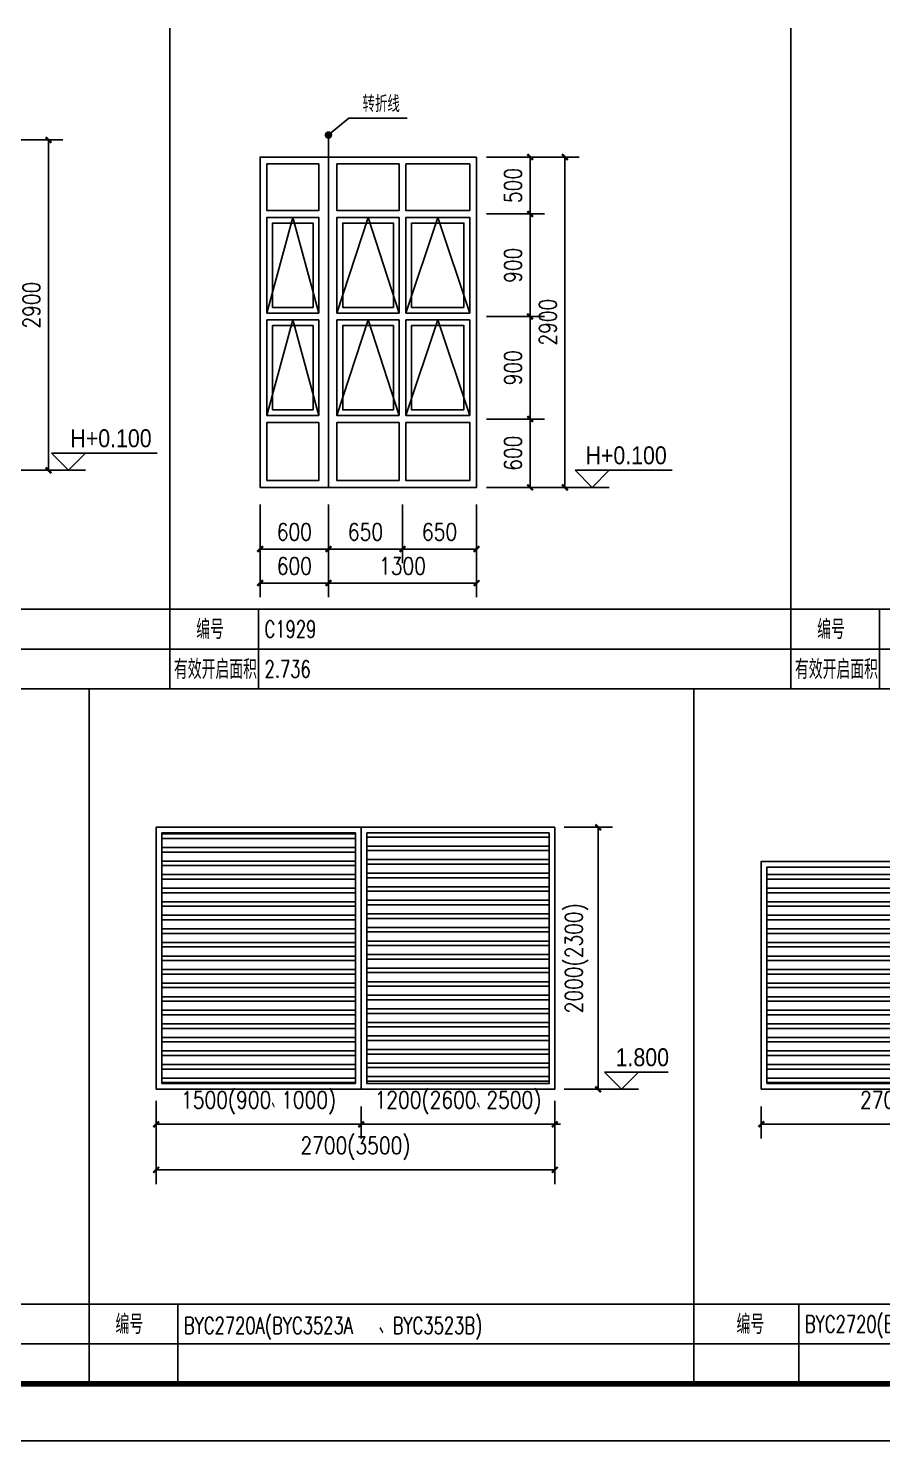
# Model space of a CAD drawing. Extents: x 718358 to 1668613, y -348838 to -159582.
# Drawn here: x 941534 to 949036, y -267041 to -254641 of the extents above; entities that cross this region are included whole.
import ezdxf

# ---------------------------------------------------------------- set-up
doc = ezdxf.new("R2010")
doc.units = 0
doc.header["$LTSCALE"] = 1000
for name, color, linetype in [('建--门窗线', 4, 'Continuous'), ('建-图框', 4, 'Continuous'), ('建-墙体', 2, 'Continuous'), ('建-尺寸', 73, 'Continuous'), ('建-引出', 3, 'Continuous'), ('建-标高', 3, 'Continuous'), ('建-符号说明', 7, 'Continuous'), ('建-表格', 7, 'Continuous')]:
    doc.layers.add(name, color=color, linetype=linetype)
doc.styles.add('_TCH_DIM', font='gt单线西文.shx', dxfattribs={"width": 0.8, "bigfont": 'gt单线中文.shx'})
doc.styles.add('_TCH_WDTABLE', font='SIMPLEX', dxfattribs={"bigfont": 'GBCBIG'})
doc.styles.add('DIM_FONT', font='SIMPLEX.shx', dxfattribs={"width": 0.8, "bigfont": 'GBCBIG.shx'})
doc.dimstyles.new('DIMN50', dxfattribs={"dimscale": 0.5, "dimtxt": 300, "dimasz": 100, "dimexe": 250, "dimexo": 300, "dimgap": 150, "dimtad": 1, "dimdec": 0, "dimzin": 0, "dimdsep": 46, "dimtxsty": 'DIM_FONT', "dimblk": 'ARCHTICK', "dimcen": 0.09, "dimdle": 1, "dimclrt": 7, "dimazin": 2, "dimtfac": 1, "dimtdec": 0, "dimtix": 1, "dimtmove": 2, "dimatfit": 3, "dimldrblk": 'ARCHTICK', "dimfxl": 1, "dimtolj": 1, "dimtzin": 0, "dimarcsym": 0})

# ---------------------------------------------------------------- blocks, each defined once
blk = doc.blocks.new('_ArchTick')
at = {"color": 0, "linetype": 'ByBlock', "const_width": 0.4}
blk.add_lwpolyline([(-0.5, -0.5), (0.5, 0.5)], dxfattribs=at)
blk = doc.blocks.new('*D2547')
at = {"layer": 'Defpoints', "color": 0, "transparency": 16777216}
for p in [(941181, -255622), (941712, -255622), (941181, -258522)]:
    blk.add_point(p, dxfattribs=at)
at = {"layer": '建-尺寸', "color": 0, "lineweight": -2, "transparency": 16777216}
for p, q in [((941331, -255622), (941837, -255622)), ((941712, -258522), (941712, -255621)), ((941331, -258522), (941837, -258522))]:
    blk.add_line(p, q, dxfattribs=at)
at = {"layer": '建-尺寸', "color": 0, "lineweight": -2, "transparency": 16777216, "xscale": 50, "yscale": 50, "zscale": 50}
for p, rotation in [((941712, -255622), 90), ((941712, -258522), 270)]:
    blk.add_blockref('_ArchTick', p, dxfattribs=dict(at, rotation=rotation))
at = {"layer": '建-尺寸', "color": 7, "transparency": 16777216, "insert": (941562, -257072), "char_height": 150, "attachment_point": 5, "rotation": 90, "style": 'DIM_FONT'}
blk.add_mtext('\\A1;2900', dxfattribs=at)
blk = doc.blocks.new('*D2563')
at = {"layer": 'Defpoints', "color": 0, "transparency": 16777216}
for p in [(945408, -258072), (945940, -258072), (945408, -258672)]:
    blk.add_point(p, dxfattribs=at)
at = {"layer": '建-尺寸', "color": 0, "lineweight": -2, "transparency": 16777216}
for p, q in [((945558, -258072), (946065, -258072)), ((945940, -258672), (945940, -258071)), ((945558, -258672), (946065, -258672))]:
    blk.add_line(p, q, dxfattribs=at)
at = {"layer": '建-尺寸', "color": 0, "lineweight": -2, "transparency": 16777216, "xscale": 50, "yscale": 50, "zscale": 50}
for p, rotation in [((945940, -258072), 90), ((945940, -258672), 270)]:
    blk.add_blockref('_ArchTick', p, dxfattribs=dict(at, rotation=rotation))
at = {"layer": '建-尺寸', "color": 7, "transparency": 16777216, "insert": (945790, -258372), "char_height": 150, "attachment_point": 5, "rotation": 90, "style": 'DIM_FONT'}
blk.add_mtext('\\A1;600', dxfattribs=at)
blk = doc.blocks.new('*D2564')
at = {"layer": 'Defpoints', "color": 0, "transparency": 16777216}
for p in [(945408, -257172), (945940, -257172), (945408, -258072)]:
    blk.add_point(p, dxfattribs=at)
at = {"layer": '建-尺寸', "color": 0, "lineweight": -2, "transparency": 16777216}
for p, q in [((945558, -257172), (946065, -257172)), ((945940, -258072), (945940, -257171)), ((945558, -258072), (946065, -258072))]:
    blk.add_line(p, q, dxfattribs=at)
at = {"layer": '建-尺寸', "color": 0, "lineweight": -2, "transparency": 16777216, "xscale": 50, "yscale": 50, "zscale": 50}
for p, rotation in [((945940, -257172), 90), ((945940, -258072), 270)]:
    blk.add_blockref('_ArchTick', p, dxfattribs=dict(at, rotation=rotation))
at = {"layer": '建-尺寸', "color": 7, "transparency": 16777216, "insert": (945790, -257622), "char_height": 150, "attachment_point": 5, "rotation": 90, "style": 'DIM_FONT'}
blk.add_mtext('\\A1;900', dxfattribs=at)
blk = doc.blocks.new('*D2565')
at = {"layer": 'Defpoints', "color": 0, "transparency": 16777216}
for p in [(945408, -256272), (945940, -256272), (945408, -257172)]:
    blk.add_point(p, dxfattribs=at)
at = {"layer": '建-尺寸', "color": 0, "lineweight": -2, "transparency": 16777216}
for p, q in [((945558, -256272), (946065, -256272)), ((945940, -257172), (945940, -256271)), ((945558, -257172), (946065, -257172))]:
    blk.add_line(p, q, dxfattribs=at)
at = {"layer": '建-尺寸', "color": 0, "lineweight": -2, "transparency": 16777216, "xscale": 50, "yscale": 50, "zscale": 50}
for p, rotation in [((945940, -256272), 90), ((945940, -257172), 270)]:
    blk.add_blockref('_ArchTick', p, dxfattribs=dict(at, rotation=rotation))
at = {"layer": '建-尺寸', "color": 7, "transparency": 16777216, "insert": (945790, -256722), "char_height": 150, "attachment_point": 5, "rotation": 90, "style": 'DIM_FONT'}
blk.add_mtext('\\A1;900', dxfattribs=at)
blk = doc.blocks.new('*D2566')
at = {"layer": 'Defpoints', "color": 0, "transparency": 16777216}
for p in [(945408, -255772), (945940, -255772), (945408, -256272)]:
    blk.add_point(p, dxfattribs=at)
at = {"layer": '建-尺寸', "color": 0, "lineweight": -2, "transparency": 16777216}
for p, q in [((945558, -255772), (946065, -255772)), ((945940, -256272), (945940, -255771)), ((945558, -256272), (946065, -256272))]:
    blk.add_line(p, q, dxfattribs=at)
at = {"layer": '建-尺寸', "color": 0, "lineweight": -2, "transparency": 16777216, "xscale": 50, "yscale": 50, "zscale": 50}
for p, rotation in [((945940, -255772), 90), ((945940, -256272), 270)]:
    blk.add_blockref('_ArchTick', p, dxfattribs=dict(at, rotation=rotation))
at = {"layer": '建-尺寸', "color": 7, "transparency": 16777216, "insert": (945790, -256022), "char_height": 150, "attachment_point": 5, "rotation": 90, "style": 'DIM_FONT'}
blk.add_mtext('\\A1;500', dxfattribs=at)
blk = doc.blocks.new('*D2567')
at = {"layer": 'Defpoints', "color": 0, "transparency": 16777216}
for p in [(945715, -255772), (946246, -255772), (945715, -258672)]:
    blk.add_point(p, dxfattribs=at)
at = {"layer": '建-尺寸', "color": 0, "lineweight": -2, "transparency": 16777216}
for p, q in [((945865, -255772), (946371, -255772)), ((946246, -258672), (946246, -255771)), ((945865, -258672), (946371, -258672))]:
    blk.add_line(p, q, dxfattribs=at)
at = {"layer": '建-尺寸', "color": 0, "lineweight": -2, "transparency": 16777216, "xscale": 50, "yscale": 50, "zscale": 50}
for p, rotation in [((946246, -255772), 90), ((946246, -258672), 270)]:
    blk.add_blockref('_ArchTick', p, dxfattribs=dict(at, rotation=rotation))
at = {"layer": '建-尺寸', "color": 7, "transparency": 16777216, "insert": (946096, -257222), "char_height": 150, "attachment_point": 5, "rotation": 90, "style": 'DIM_FONT'}
blk.add_mtext('\\A1;2900', dxfattribs=at)
blk = doc.blocks.new('*D2568')
at = {"layer": 'Defpoints', "color": 0, "transparency": 16777216}
for p in [(944820, -258672), (945470, -258672), (945470, -259213)]:
    blk.add_point(p, dxfattribs=at)
at = {"layer": '建-尺寸', "color": 0, "lineweight": -2, "transparency": 16777216}
for p, q in [((944820, -258822), (944820, -259338)), ((945470, -258822), (945470, -259338)), ((944819, -259213), (945470, -259213))]:
    blk.add_line(p, q, dxfattribs=at)
at = {"layer": '建-尺寸', "color": 0, "lineweight": -2, "transparency": 16777216, "xscale": 50, "yscale": 50, "zscale": 50, "rotation": 180}
blk.add_blockref('_ArchTick', (944820, -259213), dxfattribs=at)
at = {"layer": '建-尺寸', "color": 0, "lineweight": -2, "transparency": 16777216, "xscale": 50, "yscale": 50, "zscale": 50}
blk.add_blockref('_ArchTick', (945470, -259213), dxfattribs=at)
at = {"layer": '建-尺寸', "color": 7, "transparency": 16777216, "insert": (945145, -259063), "char_height": 150, "attachment_point": 5, "style": 'DIM_FONT'}
blk.add_mtext('\\A1;650', dxfattribs=at)
blk = doc.blocks.new('*D2569')
at = {"layer": 'Defpoints', "color": 0, "transparency": 16777216}
for p in [(944170, -258672), (944820, -258672), (944820, -259213)]:
    blk.add_point(p, dxfattribs=at)
at = {"layer": '建-尺寸', "color": 0, "lineweight": -2, "transparency": 16777216}
for p, q in [((944170, -258822), (944170, -259338)), ((944820, -258822), (944820, -259338)), ((944169, -259213), (944820, -259213))]:
    blk.add_line(p, q, dxfattribs=at)
at = {"layer": '建-尺寸', "color": 0, "lineweight": -2, "transparency": 16777216, "xscale": 50, "yscale": 50, "zscale": 50, "rotation": 180}
blk.add_blockref('_ArchTick', (944170, -259213), dxfattribs=at)
at = {"layer": '建-尺寸', "color": 0, "lineweight": -2, "transparency": 16777216, "xscale": 50, "yscale": 50, "zscale": 50}
blk.add_blockref('_ArchTick', (944820, -259213), dxfattribs=at)
at = {"layer": '建-尺寸', "color": 7, "transparency": 16777216, "insert": (944495, -259063), "char_height": 150, "attachment_point": 5, "style": 'DIM_FONT'}
blk.add_mtext('\\A1;650', dxfattribs=at)
blk = doc.blocks.new('*D2570')
at = {"layer": 'Defpoints', "color": 0, "transparency": 16777216}
for p in [(943570, -258672), (944170, -258672), (944170, -259213)]:
    blk.add_point(p, dxfattribs=at)
at = {"layer": '建-尺寸', "color": 0, "lineweight": -2, "transparency": 16777216}
for p, q in [((943570, -258822), (943570, -259338)), ((944170, -258822), (944170, -259338)), ((943569, -259213), (944170, -259213))]:
    blk.add_line(p, q, dxfattribs=at)
at = {"layer": '建-尺寸', "color": 0, "lineweight": -2, "transparency": 16777216, "xscale": 50, "yscale": 50, "zscale": 50, "rotation": 180}
blk.add_blockref('_ArchTick', (943570, -259213), dxfattribs=at)
at = {"layer": '建-尺寸', "color": 0, "lineweight": -2, "transparency": 16777216, "xscale": 50, "yscale": 50, "zscale": 50}
blk.add_blockref('_ArchTick', (944170, -259213), dxfattribs=at)
at = {"layer": '建-尺寸', "color": 7, "transparency": 16777216, "insert": (943870, -259063), "char_height": 150, "attachment_point": 5, "style": 'DIM_FONT'}
blk.add_mtext('\\A1;600', dxfattribs=at)
blk = doc.blocks.new('*D2571')
at = {"layer": 'Defpoints', "color": 0, "transparency": 16777216}
for p in [(944170, -258999), (945470, -258999), (945470, -259512)]:
    blk.add_point(p, dxfattribs=at)
at = {"layer": '建-尺寸', "color": 0, "lineweight": -2, "transparency": 16777216}
for p, q in [((944170, -259149), (944170, -259637)), ((945470, -259149), (945470, -259637)), ((944169, -259512), (945470, -259512))]:
    blk.add_line(p, q, dxfattribs=at)
at = {"layer": '建-尺寸', "color": 0, "lineweight": -2, "transparency": 16777216, "xscale": 50, "yscale": 50, "zscale": 50, "rotation": 180}
blk.add_blockref('_ArchTick', (944170, -259512), dxfattribs=at)
at = {"layer": '建-尺寸', "color": 0, "lineweight": -2, "transparency": 16777216, "xscale": 50, "yscale": 50, "zscale": 50}
blk.add_blockref('_ArchTick', (945470, -259512), dxfattribs=at)
at = {"layer": '建-尺寸', "color": 7, "transparency": 16777216, "insert": (944820, -259362), "char_height": 150, "attachment_point": 5, "style": 'DIM_FONT'}
blk.add_mtext('\\A1;1300', dxfattribs=at)
blk = doc.blocks.new('*D2572')
at = {"layer": 'Defpoints', "color": 0, "transparency": 16777216}
for p in [(943570, -258999), (944170, -258999), (944170, -259512)]:
    blk.add_point(p, dxfattribs=at)
at = {"layer": '建-尺寸', "color": 0, "lineweight": -2, "transparency": 16777216}
for p, q in [((943570, -259149), (943570, -259637)), ((944170, -259149), (944170, -259637)), ((943569, -259512), (944170, -259512))]:
    blk.add_line(p, q, dxfattribs=at)
at = {"layer": '建-尺寸', "color": 0, "lineweight": -2, "transparency": 16777216, "xscale": 50, "yscale": 50, "zscale": 50, "rotation": 180}
blk.add_blockref('_ArchTick', (943570, -259512), dxfattribs=at)
at = {"layer": '建-尺寸', "color": 0, "lineweight": -2, "transparency": 16777216, "xscale": 50, "yscale": 50, "zscale": 50}
blk.add_blockref('_ArchTick', (944170, -259512), dxfattribs=at)
at = {"layer": '建-尺寸', "color": 7, "transparency": 16777216, "insert": (943870, -259362), "char_height": 150, "attachment_point": 5, "style": 'DIM_FONT'}
blk.add_mtext('\\A1;600', dxfattribs=at)
blk = doc.blocks.new('*D3412')
at = {"layer": 'Defpoints', "color": 0, "transparency": 16777216}
for p in [(947970, -263956), (950670, -263956), (950670, -264263)]:
    blk.add_point(p, dxfattribs=at)
at = {"layer": '建-尺寸', "color": 0, "lineweight": -2, "transparency": 16777216}
for p, q in [((947970, -264106), (947970, -264388)), ((950670, -264106), (950670, -264388)), ((947969, -264263), (950670, -264263))]:
    blk.add_line(p, q, dxfattribs=at)
at = {"layer": '建-尺寸', "color": 0, "lineweight": -2, "transparency": 16777216, "xscale": 50, "yscale": 50, "zscale": 50, "rotation": 180}
blk.add_blockref('_ArchTick', (947970, -264263), dxfattribs=at)
at = {"layer": '建-尺寸', "color": 0, "lineweight": -2, "transparency": 16777216, "xscale": 50, "yscale": 50, "zscale": 50}
blk.add_blockref('_ArchTick', (950670, -264263), dxfattribs=at)
at = {"layer": '建-尺寸', "color": 7, "transparency": 16777216, "insert": (949320, -264074), "char_height": 150, "attachment_point": 5, "style": 'DIM_FONT'}
blk.add_mtext('\\A1;2700(3500)', dxfattribs=at)
blk = doc.blocks.new('*D3414')
at = {"layer": 'Defpoints', "color": 0, "transparency": 16777216}
for p in [(944457, -263956), (946157, -263956), (946157, -264263)]:
    blk.add_point(p, dxfattribs=at)
at = {"layer": '建-尺寸', "color": 0, "lineweight": -2, "transparency": 16777216}
for p, q in [((944457, -264106), (944457, -264388)), ((946157, -264106), (946157, -264388)), ((944457, -264263), (944407, -264263)), ((944457, -264263), (946157, -264263)), ((946157, -264263), (946207, -264263))]:
    blk.add_line(p, q, dxfattribs=at)
at = {"layer": '建-尺寸', "color": 0, "lineweight": -2, "transparency": 16777216, "xscale": 50, "yscale": 50, "zscale": 50}
blk.add_blockref('_ArchTick', (944457, -264263), dxfattribs=at)
at = {"layer": '建-尺寸', "color": 0, "lineweight": -2, "transparency": 16777216, "xscale": 50, "yscale": 50, "zscale": 50, "rotation": 180}
blk.add_blockref('_ArchTick', (946157, -264263), dxfattribs=at)
at = {"layer": '建-尺寸', "color": 7, "transparency": 16777216, "insert": (945307, -264074), "char_height": 150, "attachment_point": 5, "style": 'DIM_FONT'}
blk.add_mtext('\\A1;1200(2600、2500)', dxfattribs=at)
blk = doc.blocks.new('*D3415')
at = {"layer": 'Defpoints', "color": 0, "transparency": 16777216}
for p in [(942657, -263956), (944457, -263956), (944457, -264263)]:
    blk.add_point(p, dxfattribs=at)
at = {"layer": '建-尺寸', "color": 0, "lineweight": -2, "transparency": 16777216}
for p, q in [((942657, -264106), (942657, -264388)), ((944457, -264106), (944457, -264388)), ((942656, -264263), (944457, -264263))]:
    blk.add_line(p, q, dxfattribs=at)
at = {"layer": '建-尺寸', "color": 0, "lineweight": -2, "transparency": 16777216, "xscale": 50, "yscale": 50, "zscale": 50, "rotation": 180}
blk.add_blockref('_ArchTick', (942657, -264263), dxfattribs=at)
at = {"layer": '建-尺寸', "color": 0, "lineweight": -2, "transparency": 16777216, "xscale": 50, "yscale": 50, "zscale": 50}
blk.add_blockref('_ArchTick', (944457, -264263), dxfattribs=at)
at = {"layer": '建-尺寸', "color": 7, "transparency": 16777216, "insert": (943557, -264074), "char_height": 150, "attachment_point": 5, "style": 'DIM_FONT'}
blk.add_mtext('\\A1;1500(900、1000)', dxfattribs=at)
blk = doc.blocks.new('*D3416')
at = {"layer": 'Defpoints', "color": 0, "transparency": 16777216}
for p in [(946088, -261656), (946538, -261656), (946088, -263956)]:
    blk.add_point(p, dxfattribs=at)
at = {"layer": '建-尺寸', "color": 0, "lineweight": -2, "transparency": 16777216}
for p, q in [((946238, -261656), (946663, -261656)), ((946538, -263956), (946538, -261655)), ((946238, -263956), (946663, -263956))]:
    blk.add_line(p, q, dxfattribs=at)
at = {"layer": '建-尺寸', "color": 0, "lineweight": -2, "transparency": 16777216, "xscale": 50, "yscale": 50, "zscale": 50}
for p, rotation in [((946538, -261656), 90), ((946538, -263956), 270)]:
    blk.add_blockref('_ArchTick', p, dxfattribs=dict(at, rotation=rotation))
at = {"layer": '建-尺寸', "color": 7, "transparency": 16777216, "insert": (946349, -262806), "char_height": 150, "attachment_point": 5, "rotation": 90, "style": 'DIM_FONT'}
blk.add_mtext('\\A1;2000(2300)', dxfattribs=at)
blk = doc.blocks.new('*D3417')
at = {"layer": 'Defpoints', "color": 0, "transparency": 16777216}
for p in [(942657, -263906), (946157, -263906), (946157, -264663)]:
    blk.add_point(p, dxfattribs=at)
at = {"layer": '建-尺寸', "color": 0, "lineweight": -2, "transparency": 16777216}
for p, q in [((942657, -264056), (942657, -264788)), ((946157, -264056), (946157, -264788)), ((942656, -264663), (946157, -264663))]:
    blk.add_line(p, q, dxfattribs=at)
at = {"layer": '建-尺寸', "color": 0, "lineweight": -2, "transparency": 16777216, "xscale": 50, "yscale": 50, "zscale": 50, "rotation": 180}
blk.add_blockref('_ArchTick', (942657, -264663), dxfattribs=at)
at = {"layer": '建-尺寸', "color": 0, "lineweight": -2, "transparency": 16777216, "xscale": 50, "yscale": 50, "zscale": 50}
blk.add_blockref('_ArchTick', (946157, -264663), dxfattribs=at)
at = {"layer": '建-尺寸', "color": 7, "transparency": 16777216, "insert": (944407, -264474), "char_height": 150, "attachment_point": 5, "style": 'DIM_FONT'}
blk.add_mtext('\\A1;2700(3500)', dxfattribs=at)

msp = doc.modelspace()

# ---------------------------------------------------------------- hatches: boundary and pattern name
at = {"layer": '建--门窗线'}
h = msp.add_hatch(dxfattribs=at)
h.set_pattern_fill('ANSI32', color=256, scale=25, angle=135, style=0)
h.set_pattern_definition([(180, (491317.87, -179601.08), (-7e-15, -119.0625), []), (180, (491278.18, -179561.39), (-7e-15, -119.0625), [])])
h.paths.add_polyline_path([(942706.8, -261705.8), (942706.8, -263905.8), (944406.8, -263905.8), (944406.8, -261705.8)])
h = msp.add_hatch(dxfattribs=at)
h.set_pattern_fill('ANSI32', color=256, scale=25, angle=135, style=0)
h.set_pattern_definition([(180, (-12753.16, -5400), (-7e-15, -119.0625), []), (180, (-12792.85, -5360.31), (-7e-15, -119.0625), [])])
h.paths.add_polyline_path([(946106.8, -261705.8), (944506.8, -261705.8), (944506.8, -263905.8), (946106.8, -263905.8)])
h = msp.add_hatch(dxfattribs=at)
h.set_pattern_fill('ANSI32', color=256, scale=25, angle=135, style=0)
h.set_pattern_definition([(180, (496630.87, -179601.08), (-7e-15, -119.0625), []), (180, (496591.18, -179561.39), (-7e-15, -119.0625), [])])
h.paths.add_polyline_path([(950619.8, -262005.8), (948019.8, -262005.8), (948019.8, -263905.8), (950619.8, -263905.8)])

# ---------------------------------------------------------------- linework, layer by layer
for points in [[(944084.6, -255831.7), (943629.6, -255831.7), (943629.6, -256241.7), (944084.6, -256241.7)], [(944244.6, -255831.7), (944789.6, -255831.7), (944789.6, -256241.7), (944244.6, -256241.7)], [(945409.6, -256241.7), (945409.6, -255831.7), (944849.6, -255831.7), (944849.6, -256241.7)], [(944084.6, -257141.7), (944084.6, -256301.7), (943629.6, -256301.7), (943629.6, -257141.7)], [(944789.6, -257141.7), (944789.6, -256301.7), (944244.6, -256301.7), (944244.6, -257141.7)], [(945409.6, -257141.7), (945409.6, -256301.7), (944849.6, -256301.7), (944849.6, -257141.7)], [(944034.6, -257091.7), (944034.6, -256351.7), (943679.6, -256351.7), (943679.6, -257091.7)], [(944739.6, -257091.7), (944739.6, -256351.7), (944294.6, -256351.7), (944294.6, -257091.7)], [(945359.6, -257091.7), (945359.6, -256351.7), (944899.6, -256351.7), (944899.6, -257091.7)], [(944084.6, -258041.7), (944084.6, -257201.7), (943629.6, -257201.7), (943629.6, -258041.7)], [(944034.6, -257991.7), (944034.6, -257251.7), (943679.6, -257251.7), (943679.6, -257991.7)], [(944789.6, -258041.7), (944789.6, -257201.7), (944244.6, -257201.7), (944244.6, -258041.7)], [(944739.6, -257991.7), (944739.6, -257251.7), (944294.6, -257251.7), (944294.6, -257991.7)], [(945409.6, -258041.7), (945409.6, -257201.7), (944849.6, -257201.7), (944849.6, -258041.7)], [(945359.6, -257991.7), (945359.6, -257251.7), (944899.6, -257251.7), (944899.6, -257991.7)], [(944084.6, -258101.7), (944084.6, -258611.7), (943629.6, -258611.7), (943629.6, -258101.7)], [(944789.6, -258101.7), (944789.6, -258611.7), (944244.6, -258611.7), (944244.6, -258101.7)], [(944849.6, -258101.7), (944849.6, -258611.7), (945409.6, -258611.7), (945409.6, -258101.7)], [(944406.8, -261705.8), (942706.8, -261705.8), (942706.8, -263905.8), (944406.8, -263905.8), (944406.8, -261705.8)], [(944506.8, -261705.8), (946106.8, -261705.8), (946106.8, -263905.8), (944506.8, -263905.8)], [(948019.8, -263905.8), (950619.8, -263905.8), (950619.8, -262005.8), (948019.8, -262005.8)]]:
    msp.add_lwpolyline(points, close=True, dxfattribs=at)
for points in [[(943629.6, -257141.7), (943857.1, -256301.7), (944084.6, -257141.7)], [(944244.6, -257141.7), (944517.1, -256301.7), (944789.6, -257141.7)], [(944849.6, -257141.7), (945129.6, -256301.7), (945409.6, -257141.7)], [(943629.6, -258041.7), (943857.1, -257201.7), (944084.6, -258041.7)], [(944244.6, -258041.7), (944517.1, -257201.7), (944789.6, -258041.7)], [(944849.6, -258041.7), (945129.6, -257201.7), (945409.6, -258041.7)]]:
    msp.add_lwpolyline(points, dxfattribs=at)
at = {"layer": '建-图框'}
msp.add_lwpolyline([(923562.8, -267041.4), (965612.8, -267041.4), (965612.8, -237341.4), (923562.8, -237341.4)], close=True, dxfattribs=at)
at = {"layer": '建-图框', "const_width": 50}
msp.add_lwpolyline([(924812.8, -266541.4), (965112.8, -266541.4), (965112.8, -237841.4), (924812.8, -237841.4)], close=True, dxfattribs=at)
at = {"layer": '建-墙体'}
msp.add_line((944456.8, -261655.8), (944456.8, -263955.8), dxfattribs=at)
for points in [[(945469.6, -255771.7), (945469.6, -258671.7), (943569.6, -258671.7), (943569.6, -255771.7)], [(942656.8, -263955.8), (946156.8, -263955.8), (946156.8, -261655.8), (942656.8, -261655.8)], [(947969.8, -263955.8), (950669.8, -263955.8), (950669.8, -261955.8), (947969.8, -261955.8)]]:
    msp.add_lwpolyline(points, close=True, dxfattribs=at)
msp.add_lwpolyline([(944169.6, -258671.7), (944169.6, -255771.7)], dxfattribs=at)
at = {"layer": '建-引出'}
for p, q in [((944169.6, -255578.4), (944347.1, -255429.7)), ((944347.1, -255429.7), (944860.4, -255429.7))]:
    msp.add_line(p, q, dxfattribs=at)
at = {"layer": '建-引出', "const_width": 33.3}
msp.add_lwpolyline([(944156.8, -255589.1, 1), (944182.4, -255567.7, 1)], format="xyb", close=True, dxfattribs=at)
at = {"layer": '建-标高'}
for p, q in [((941887.5, -258521.8), (941737.5, -258371.8)), ((941737.5, -258371.8), (942665.6, -258371.8)), ((941887.5, -258521.8), (942037.5, -258371.8)), ((941537.5, -258521.8), (942037.5, -258521.8)), ((946484.3, -258671.7), (946334.3, -258521.7)), ((946334.3, -258521.7), (947188.5, -258521.7)), ((946484.3, -258671.7), (946634.3, -258521.7)), ((946134.3, -258671.7), (946634.3, -258671.7)), ((946742.6, -263955.8), (946592.6, -263805.8)), ((946592.6, -263805.8), (947151.6, -263805.8)), ((946742.6, -263955.8), (946892.6, -263805.8)), ((946392.6, -263955.8), (946892.6, -263955.8))]:
    msp.add_line(p, q, dxfattribs=at)
at = {"layer": '建-表格'}
for p, q in [((942777.8, -260441.4), (942777.8, -254641.4)), ((948230, -260441.4), (948230, -254641.4)), ((944169.6, -255771.7), (944169.6, -255595.1)), ((959674.8, -259741.4), (924812.8, -259741.4)), ((943555.9, -259741.4), (943555.9, -260441.4)), ((949008.1, -259741.4), (949008.1, -260441.4)), ((959674.8, -260091.4), (924812.8, -260091.4)), ((959674.8, -260441.4), (924812.8, -260441.4)), ((942069.1, -266541.4), (942069.1, -260441.4)), ((947377.3, -266552.9), (947377.3, -260441.4)), ((952512.8, -265841.4), (924812.8, -265841.4)), ((942847.2, -265841.4), (942847.2, -266541.4)), ((948299.4, -265841.8), (948299.4, -266541.8)), ((952512.8, -266191.4), (924812.8, -266191.4)), ((957862.8, -266541.4), (924812.8, -266541.4))]:
    msp.add_line(p, q, dxfattribs=at)

# ---------------------------------------------------------------- texts
at = {"layer": '建-引出', "style": '_TCH_DIM', "width": 0.8}
msp.add_text('转折线', height=143.31, dxfattribs=at).set_placement((944469.1, -255377.2))
at = {"layer": '建-标高', "style": '_TCH_DIM', "width": 0.888889}
msp.add_text('1.800', height=157.5, dxfattribs=at).set_placement((946691.2, -263753.3))
at = {"layer": '建-符号说明', "style": '_TCH_DIM', "width": 0.888889}
for p in [(941904, -258319.3), (946426.8, -258469.2)]:
    msp.add_text('H+0.100', height=157.5, dxfattribs=at).set_placement(p)
at = {"layer": '建-表格', "style": '_TCH_WDTABLE'}
for s, height, p in [('编号', 168.79, (943008.7, -260003.9)), ('编号', 168.79, (948461, -260003.9)), ('有效开启面积', 168.79, (942813, -260353.9)), ('有效开启面积', 168.79, (948265.2, -260353.9)), ('编号', 168.79, (942300, -266103.9)), ('编号', 168.79, (947752.3, -266104.3)), ('、', 168.8, (944610.1, -266103.9))]:
    msp.add_text(s, height=height, dxfattribs=at).set_placement(p)
at = {"layer": '建-表格', "style": '_TCH_WDTABLE', "width": 0.705882}
for s, p in [('C1929', (943608.8, -259990.8)), ('2.736', (943608.8, -260340.8)), ('BYC2720A(BYC3523A', (942900.1, -266103.9)), ('BYC3523B)', (944733, -266103.9)), ('BYC2720(BYC3523)', (948352.3, -266091.2))]:
    msp.add_text(s, height=148.75, dxfattribs=at).set_placement(p)

# ---------------------------------------------------------------- dimensions: what is measured, and where the dimension line sits
at = {"layer": '建-尺寸'}
for p1, p2, distance, picture, middle in [((941180.8, -258521.8), (941180.8, -255621.8), -531.2, '*D2547', (941562, -257071.8)), ((945408.4, -256271.7), (945408.4, -255771.7), -531.2, '*D2566', (945789.6, -256021.7)), ((945715.3, -258671.7), (945715.3, -255771.7), -531.2, '*D2567', (946096.5, -257221.7)), ((945408.4, -257171.7), (945408.4, -256271.7), -531.2, '*D2565', (945789.6, -256721.7)), ((945408.4, -258071.7), (945408.4, -257171.7), -531.2, '*D2564', (945789.6, -257621.7)), ((945408.4, -258671.7), (945408.4, -258071.7), -531.2, '*D2563', (945789.6, -258371.7)), ((943569.6, -258671.7), (944169.6, -258671.7), -541.3, '*D2570', (943869.6, -259063)), ((944169.6, -258671.7), (944819.6, -258671.7), -541.3, '*D2569', (944494.6, -259063)), ((944819.6, -258671.7), (945469.6, -258671.7), -541.3, '*D2568', (945144.6, -259063)), ((943569.6, -258998.9), (944169.6, -258998.9), -513.2, '*D2572', (943869.6, -259362.1)), ((944169.6, -258998.9), (945469.6, -258998.9), -513.2, '*D2571', (944819.6, -259362.1))]:
    dim = msp.add_aligned_dim(p1=p1, p2=p2, distance=distance, dimstyle='DIMN50', dxfattribs=at)
    dim.commit()
    dim.dimension.update_dxf_attribs({"geometry": picture, "text_midpoint": middle})
for p1, p2, distance, text, picture, middle in [((946088.3, -263955.8), (946088.3, -261655.8), -449.6, '2000(2300)', '*D3416', (946348.6, -262805.8)), ((942656.8, -263905.8), (946156.8, -263905.8), -757.5, '2700(3500)', '*D3417', (944406.8, -264474)), ((942656.8, -263955.8), (944456.8, -263955.8), -307.5, '1500(900、1000)', '*D3415', (943556.8, -264074)), ((944456.8, -263955.8), (946156.8, -263955.8), -307.5, '1200(2600、2500)', '*D3414', (945306.8, -264074)), ((947969.8, -263955.8), (950669.8, -263955.8), -307.5, '2700(3500)', '*D3412', (949319.8, -264074))]:
    dim = msp.add_aligned_dim(p1=p1, p2=p2, distance=distance, text=text, dimstyle='DIMN50', dxfattribs=at)
    dim.commit()
    dim.dimension.update_dxf_attribs({"geometry": picture, "text_midpoint": middle})

doc.saveas('drawing.dxf')
